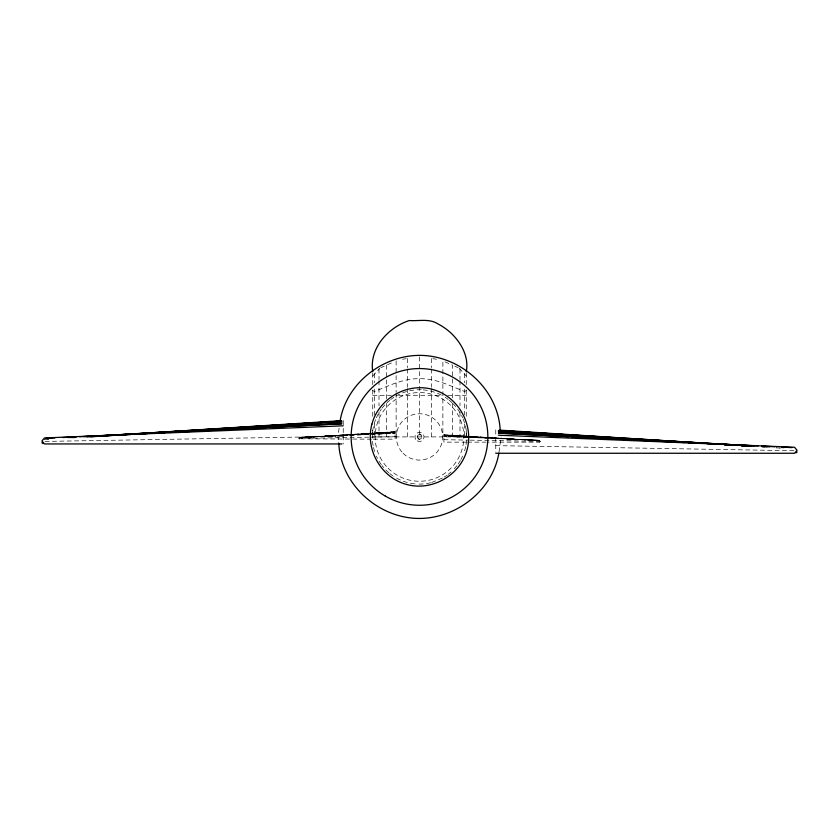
<?xml version="1.0" encoding="UTF-8"?>
<svg xmlns="http://www.w3.org/2000/svg" width="839" height="839" viewBox="0 0 839 839"><rect width="100%" height="100%" fill="white"/><g stroke="black" fill="none" stroke-linecap="round" stroke-linejoin="round"><path stroke-width="0.63" stroke-dasharray="4.2 3.15" d="M339.103 428.215L337.96 436.909L338.778 443.118M499.079 451.802L501.04 436.909M371.52 439.164L298.684 438.755L299.492 437.245L371.52 434.308M467.48 437.287L539.508 440.223L540.316 441.178L539.508 442.143L487.123 442.143M540.316 441.178L539.508 442.143M372.747 376.029L379.857 368.237M380.927 367.681L384.231 366.171M387.513 364.692L393.973 361.861M431.707 482.477L443.086 477.769M466.253 390.471L464.67 391.53C450.103 385.825 435.745 378.347 419.5 378.704C403.255 378.347 388.897 385.825 374.33 391.53L372.747 390.471M402.5 359.228L406.17 358.693M368.898 434.455L299.492 437.392L395.096 432.672L299.492 437.538L395.096 432.169L299.492 437.664L395.096 431.676L395.096 439.164L372.831 439.164M370.209 434.403L395.096 433.354L372.831 434.256M343.235 436.322L44.467 441.429L44.467 440.59M368.898 437.171L299.492 438.357L299.492 437.245M370.209 437.15L395.096 436.72M372.747 395.295L391.278 395.295M398.63 395.295L440.37 395.295M447.722 395.295L466.253 395.295M466.169 442.143L443.904 442.143L443.904 434.654L539.508 440.769L443.904 434.812M467.48 442.143L485.812 442.143M443.904 439.699L468.791 440.129M470.102 440.15L539.508 441.335L539.508 440.223M495.765 445.624L794.533 450.742L794.533 449.893M468.791 437.381L443.904 436.332L466.169 437.234M470.102 437.434L539.508 440.37L443.904 435.651L539.508 440.517L443.904 435.147L539.508 440.643M432.83 358.693L436.5 359.228M445.027 361.861L452.567 365.164L452.567 399.081M454.769 366.171L458.073 367.681M299.492 439.164L298.684 438.199M459.143 368.237L466.253 376.029M495.765 429.872L495.765 452.053M466.253 373.072L466.253 385.195M466.253 390.062L466.253 417.56M466.253 430.428L466.253 436.909L372.747 436.909L372.747 430.428M464.67 373.649L464.67 382.689M464.67 389.149L464.67 414.959M464.67 423.947L464.67 436.909M459.992 368.992L459.992 379.448M459.992 380.749L459.992 405.845M459.992 412.096L459.992 436.909M452.567 403.412L452.567 436.909M442.877 362.217L442.877 436.909M431.603 358.515L431.603 367.66M431.603 368.971L431.603 387.261M431.603 388.572L431.603 436.909M419.5 356.879L419.5 436.909M407.397 358.515L407.397 367.66M407.397 368.971L407.397 387.261M407.397 388.572L407.397 436.909M396.123 360.906L396.123 392.358M396.123 393.271L396.123 436.909M386.433 365.164L386.433 399.081M386.433 403.412L386.433 436.909M379.008 368.992L379.008 379.448M379.008 380.749L379.008 405.845M379.008 412.096L379.008 436.909M374.33 373.649L374.33 382.689M374.33 389.149L374.33 414.959M374.33 423.947L374.33 436.909M372.747 373.072L372.747 385.195M372.747 390.062L372.747 417.56M343.235 420.559L343.235 426.369M343.235 428.383L343.235 443.946M463.086 418.86A47.173 47.173 0 0 1 465.886 445.519M465.645 446.736A47.173 47.173 0 0 1 464.376 451.476M462.593 456.101A47.173 47.173 0 0 1 460.957 459.426M460.359 460.496A47.173 47.173 0 0 1 457.675 464.638M456.93 465.624A47.173 47.173 0 0 1 452.861 470.27M451.078 471.958A47.173 47.173 0 0 1 448.215 474.339M447.229 475.084A47.173 47.173 0 0 1 444.146 477.139M430.522 482.782A47.173 47.173 0 0 1 424.429 483.83M423.192 483.946A47.173 47.173 0 0 1 415.808 483.946M414.571 483.83A47.173 47.173 0 0 1 408.478 482.782M407.293 482.477A47.173 47.173 0 0 1 393.816 476.479M392.788 475.797A47.173 47.173 0 0 1 389.81 473.563M388.856 472.777A47.173 47.173 0 0 1 382.07 465.624M381.326 464.638A47.173 47.173 0 0 1 376.407 456.101M374.624 451.476A47.173 47.173 0 0 1 373.355 446.736M373.114 445.519A47.173 47.173 0 0 1 375.914 418.86M376.407 417.717A47.173 47.173 0 0 1 381.326 409.18M382.07 408.194A47.173 47.173 0 0 1 386.139 403.549M387.02 402.699A47.173 47.173 0 0 1 389.81 400.245M390.785 399.479A47.173 47.173 0 0 1 393.816 397.34M395.914 396.05A47.173 47.173 0 0 1 415.808 389.873M417.046 389.799A47.173 47.173 0 0 1 421.954 389.799M423.192 389.873A47.173 47.173 0 0 1 443.086 396.05M445.184 397.34A47.173 47.173 0 0 1 448.215 399.479M449.19 400.245A47.173 47.173 0 0 1 451.98 402.699M452.861 403.549A47.173 47.173 0 0 1 456.93 408.194M457.675 409.18A47.173 47.173 0 0 1 462.593 417.717M417.308 436.322C420.402 446.191 424.922 429.316 417.308 436.322M48.379 439.405L44.467 439.657L48.379 439.405M395.096 431.833L299.492 437.79L395.096 431.833M780.176 448.068L776.264 447.827L780.176 448.047M417.224 440.842A4.541 4.541 0 0 0 424.041 436.909A4.541 4.541 0 0 0 417.224 432.976A4.541 4.541 0 0 0 417.224 440.842M417.895 438.514A2.276 2.276 0 0 0 421.692 437.497A2.276 2.276 0 0 0 418.913 434.717A2.276 2.276 0 0 0 417.895 438.514M388.142 468.267A44.341 44.341 0 0 0 462.331 448.383A44.341 44.341 0 0 0 408.027 394.078A44.341 44.341 0 0 0 388.142 468.267M403.119 453.291A23.167 23.167 0 0 0 441.88 442.908A23.167 23.167 0 0 0 413.501 414.529A23.167 23.167 0 0 0 403.119 453.291"/><path stroke-width="1.26" d="M339.921 422.017C345.605 384.231 381.703 355.516 419.5 355.369C460.485 355.285 498.502 389.306 500.222 430.701M498.911 453.05C492.524 490.259 456.919 518.282 419.5 518.45C378.515 518.533 340.498 484.502 338.778 443.118M42.233 442.247L42.023 442.908L43.083 443.548M343.235 425.793L44.467 437.958L41.95 440.957L44.467 443.946L341.924 443.946M795.917 452.861L796.977 452.221L796.767 451.56M90.13 436.731L96.653 436.322M113.611 435.231L103.176 435.902L113.611 435.347L105.787 435.84M117.533 434.98L127.968 434.319M130.58 434.151L340.624 420.727M91.441 436.731L96.653 436.406M118.834 435.022L127.968 434.455M131.88 434.214L142.315 433.564M146.227 433.312L155.362 432.746M159.274 432.505L169.709 431.854M172.32 431.686L182.755 431.036M186.678 430.795L197.113 430.145M199.724 429.988L224.506 428.446M227.117 428.278L264.956 425.918M267.557 425.761L341.924 421.126L100.565 435.85M73.171 437.528L75.783 437.371L70.56 437.538M86.218 436.731L96.653 436.091L87.518 436.679M67.949 437.549L75.783 437.109M83.606 436.668L341.924 422.153M120.134 435.022L130.58 434.487M137.103 434.151L147.538 433.627M152.75 433.354L164.496 432.756M169.709 432.494L181.455 431.896M185.367 431.697L198.413 431.036M202.325 430.837L216.682 430.103M219.294 429.967L232.34 429.306M234.941 429.18L249.298 428.446M251.91 428.31L266.257 427.586M268.868 427.45L341.924 423.726L79.695 436.689M45.778 438.367L54.902 437.906M62.736 437.528L75.783 436.878M495.765 453.259L794.533 453.259L797.05 450.26L794.533 447.26L498.376 435.2M758.005 445.929L498.376 433.102L568.832 436.689M761.917 446.117L774.963 446.768M781.487 447.093L791.922 447.607M571.443 436.825L601.448 438.346M604.059 438.482L618.406 439.217M622.318 439.416L635.364 440.076M639.276 440.276L651.022 440.874M656.245 441.136L667.98 441.733M671.892 441.933L684.939 442.593M688.861 442.793L700.596 443.391M707.12 443.726L717.555 444.261M731.912 445.058L724.078 444.576L734.513 445.121L724.078 444.46M750.171 445.918L741.036 445.457L748.87 445.96M761.917 446.516L767.129 446.778M754.083 445.897L498.376 431.54L617.105 438.378M761.917 446.338L769.741 446.778M781.487 447.439L784.098 447.586M619.706 438.524L631.452 439.196M634.064 439.353L645.799 440.024M649.722 440.255L661.457 440.926M665.369 441.146L675.815 441.754M679.726 441.975L690.161 442.573M694.073 442.803L704.508 443.401M709.731 443.705L718.866 444.23L709.731 443.684M724.078 444.534L733.213 445.058M610.582 437.507L498.376 430.522L737.124 445.079M613.183 437.664L624.929 438.398M627.541 438.566L637.976 439.206M640.587 439.374L651.022 440.024M653.633 440.181L665.369 440.915M667.98 441.083L678.415 441.733M682.338 441.975L691.462 442.541M695.384 442.782L705.819 443.432M746.259 445.949L741.036 445.635L747.559 445.96M741.036 445.32L751.482 445.96M761.917 446.589L764.528 446.757M499.687 430.124L707.12 443.38M709.731 443.537L721.467 444.292M466.253 371.771C469.011 357.634 462.069 344.294 452.452 334.478C448.204 330.262 443.328 326.696 438.01 323.948C429.39 318.317 418.892 321.222 409.264 320.55C388.153 327.409 368.992 348.374 372.747 371.771M371.908 424.156C364.934 449.589 381.242 477.831 406.747 484.502C432.179 491.476 460.422 475.168 467.092 449.662C474.066 424.23 457.758 395.987 432.253 389.317C406.821 382.343 378.578 398.651 371.908 424.156M385.321 496.101A68.347 68.347 0 0 0 487.847 436.909A68.347 68.347 0 0 0 385.321 377.718A68.347 68.347 0 0 0 385.321 496.101"/></g></svg>
